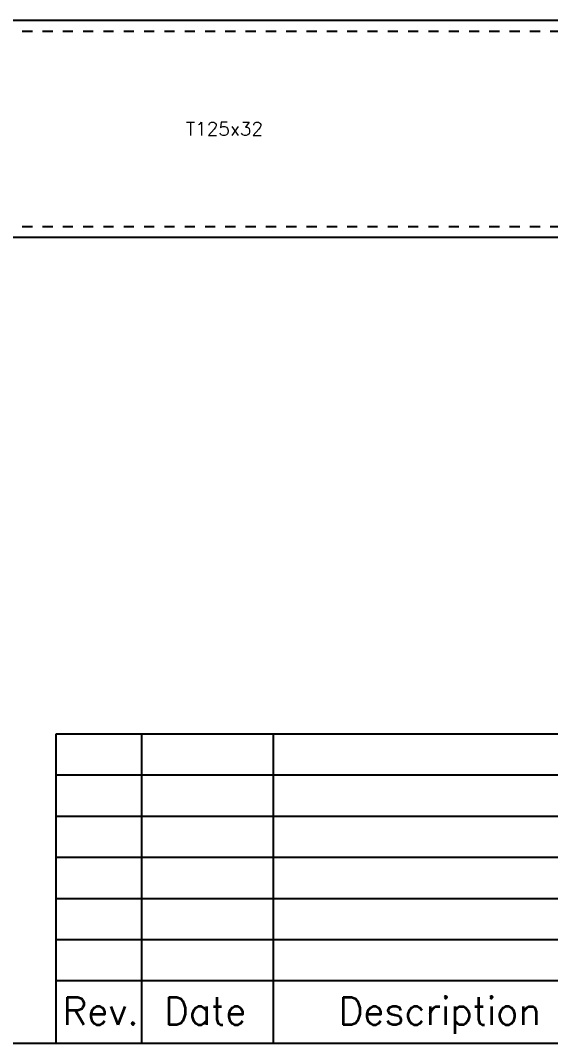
# Model space of a CAD drawing. Extents: x 0 to 420, y 0 to 297.
# Drawn here: x 185.2 to 247.4, y 0 to 119.9 of the extents above; entities that cross this region are included whole.
import ezdxf

# ---------------------------------------------------------------- set-up
doc = ezdxf.new("R2010")
doc.units = 0
doc.linetypes.add('CONTIN', pattern=[0])
doc.linetypes.add('DASHED', pattern=[2.38, 1.19, -1.19])
doc.layers.get('0').update_dxf_attribs({"linetype": 'CONTIN'})
for name, color, linetype in [('1', 7, 'CONTIN'), ('14', 7, 'CONTIN'), ('2', 7, 'CONTIN'), ('22', 7, 'CONTIN'), ('3', 1, 'CONTIN'), ('7', 3, 'DASHED')]:
    doc.layers.add(name, color=color, linetype=linetype)
doc.styles.add('SIMPLEX', font='SIMPLEX')

# ---------------------------------------------------------------- blocks, each defined once
blk = doc.blocks.new('CZEBORDR')
at = {"layer": '22'}
blk.add_line((420, 0), (0, 0), dxfattribs=at)
blk = doc.blocks.new('LOGO')
at = {"linetype": 'CONTINUOUS'}
for p, q in [((-230.55, 36.3), (0, 36.3)), ((-230.55, 0), (-230.55, 36.3)), ((0, 0), (-230.55, 0))]:
    blk.add_line(p, q, dxfattribs=at)
at = {"layer": '14'}
for p, q in [((-230.55, 0), (-230.55, 36.3)), ((-230.55, 0), (-230.55, 36.3)), ((-230.55, 36.3), (-138.23, 36.3)), ((-220.52, 0), (-220.52, 36.3)), ((-205.08, 0), (-205.08, 36.3)), ((-230.55, 31.48), (-138.23, 31.48)), ((-230.55, 26.66), (-138.23, 26.66)), ((-230.55, 21.83), (-138.23, 21.83)), ((-230.55, 17.01), (-138.23, 17.01)), ((-230.55, 12.19), (-138.23, 12.19)), ((-230.55, 7.37), (-138.23, 7.37))]:
    blk.add_line(p, q, dxfattribs=at)
at = {"layer": '22'}
blk.add_line((0, 0), (-420, 0), dxfattribs=at)
at = {"layer": '14', "style": 'SIMPLEX'}
for s, height, p in [('Rev.', 3.215, (-229.82, 2.2)), ('Date', 3.215, (-217.93, 2.2)), ('Description', 3.2148, (-197.47, 2.2))]:
    blk.add_text(s, height=height, dxfattribs=at).set_placement(p)
blk = doc.blocks.new('CZEPIECE')
at = {"layer": '1'}
for p, q in [((376.566, 55.88), (68.834, 55.88)), ((68.834, 30.48), (376.566, 30.48))]:
    blk.add_line(p, q, dxfattribs=at)
at = {"layer": '7'}
for p, q in [((68.834, 54.61), (376.566, 54.61)), ((68.834, 31.75), (376.566, 31.75))]:
    blk.add_line(p, q, dxfattribs=at)
at = {"layer": '3', "style": 'SIMPLEX'}
blk.add_text('T125x32', height=1.587, dxfattribs=at).set_placement((204.626, 42.386))

msp = doc.modelspace()

# ---------------------------------------------------------------- block references
msp.add_blockref('CZEPIECE', (0, 64))
at = {"layer": '1'}
msp.add_blockref('CZEBORDR', (0, 0), dxfattribs=at)
at = {"layer": '2'}
msp.add_blockref('LOGO', (420, 0), dxfattribs=at)

doc.saveas('drawing.dxf')
